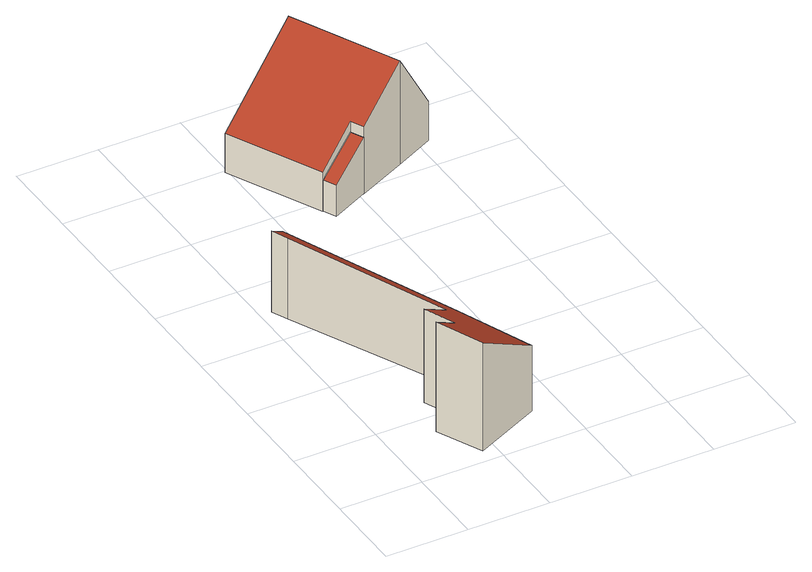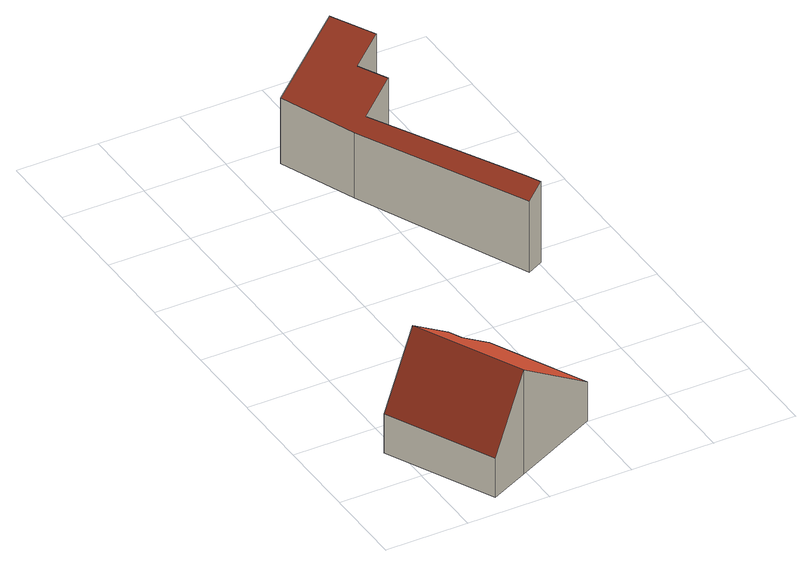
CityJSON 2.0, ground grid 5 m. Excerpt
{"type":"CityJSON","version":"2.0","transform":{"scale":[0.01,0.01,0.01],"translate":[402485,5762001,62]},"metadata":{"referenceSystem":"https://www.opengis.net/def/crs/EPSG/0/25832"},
"CityObjects":{
"building1":{"type":"Building","attributes":{"Gemeindeschluessel":"05515000","Geometrietyp2DReferenz":"3000","function":"51009_1610","roofType":"2100","measuredHeight":7.13},"geometry":[{"type":"Solid","lod":"2","boundaries":[[[[0,1,2,3]],[[4,5,1,0]],[[6,7,5,4]],[[8,9,7,6]],[[10,11,9,8]],[[12,13,11,10]],[[14,15,13,12]],[[16,17,15,14]],[[18,19,17,16]],[[3,2,19,18]],[[16,14,12,10,8,6,4,0,3,18]],[[1,5,7,9,11,13,15,17,19,2]]]],"semantics":{"surfaces":[{"type":"WallSurface"},{"type":"RoofSurface"},{"type":"GroundSurface"}],"values":[[0,0,0,0,0,0,0,0,0,0,1,2]]}}]},
"building2":{"type":"Building","attributes":{"Gemeindeschluessel":"05515000","Geometrietyp2DReferenz":"3000","function":"51009_1610","roofType":"2100","measuredHeight":3.63},"geometry":[{"type":"Solid","lod":"2","boundaries":[[[[20,21,22,23]],[[24,25,21,20]],[[26,27,25,24]],[[23,22,27,26]],[[24,20,23,26]],[[21,25,27,22]]]],"semantics":{"surfaces":[{"type":"WallSurface"},{"type":"RoofSurface"},{"type":"GroundSurface"}],"values":[[0,0,0,0,1,2]]}}]},
"building3":{"type":"Building","attributes":{"Gemeindeschluessel":"05515000","Geometrietyp2DReferenz":"3000","function":"31001_2700","roofType":"3100","measuredHeight":6.76},"geometry":[{"type":"Solid","lod":"2","boundaries":[[[[28,29,30,31]],[[32,33,29,28]],[[34,35,33,32]],[[36,37,35,34]],[[38,39,37,36]],[[40,41,39,38]],[[42,43,41,40]],[[31,30,43,42]],[[36,34,32,28,31,38]],[[42,40,38,31]],[[29,33,35,37,39,41,43,30]]]],"semantics":{"surfaces":[{"type":"WallSurface"},{"type":"RoofSurface"},{"type":"GroundSurface"}],"values":[[0,0,0,0,0,0,0,0,1,1,2]]}}]}
},
"vertices":[
[381,16,782],[381,16,80],[787,207,80],[787,207,506],[252,294,793],[252,294,80],[411,369,685],[411,369,80],[326,555,692],[326,555,80],[514,645,563],[514,645,80],[73,1578,605],[73,1578,80],[28,1679,608],[28,1679,80],[125,1725,542],[125,1725,80],[602,675,506],[602,675,80],
[800,2341,225],[800,2341,25],[1031,2453,25],[1031,2453,388],[762,2420,225],[762,2420,25],[993,2532,388],[993,2532,25],
[1031,2453,457],[1031,2453,19],[1330,2598,19],[1330,2598,694],[993,2532,457],[993,2532,19],[762,2420,274],[762,2420,19],[485,2990,274],[485,2990,19],[1016,3247,694],[1016,3247,19],[1256,3363,274],[1256,3363,19],[1570,2715,274],[1570,2715,19]
]}
